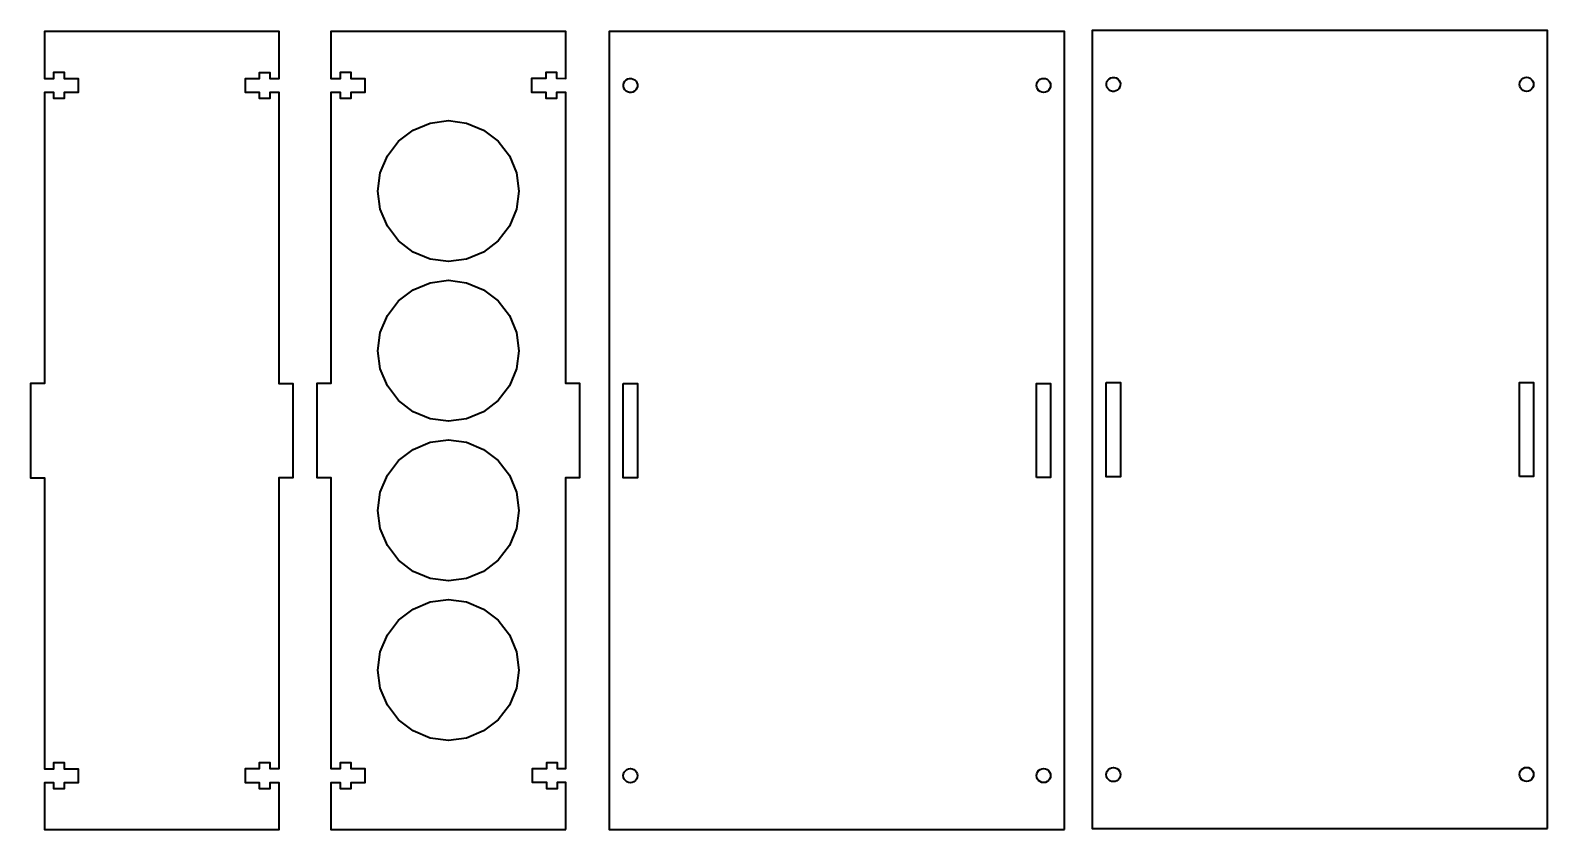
# Model space of a CAD drawing. Header units: inches. Extents: x 16 to 933, y -539 to -57.
import ezdxf

# ---------------------------------------------------------------- set-up
doc = ezdxf.new("R2010")
doc.units = ezdxf.units.IN
doc.header["$MEASUREMENT"] = 0
doc.layers.add('Layer 1', color=7, linetype='Continuous')

msp = doc.modelspace()

# ---------------------------------------------------------------- linework, layer by layer
at = {"layer": 'Layer 1', "color": 167, "lineweight": 35, "true_color": 0x2b4b9b}
for points in [[(166.73, -269.94), (166.73, -94.24), (161.06, -94.24), (161.06, -97.92), (154.82, -97.92), (154.82, -94.24), (146.32, -94.24), (146.32, -85.74), (154.82, -85.74), (154.82, -82.05), (161.06, -82.05), (161.06, -85.74), (166.73, -85.69), (166.73, -57.35), (25, -57.35), (25, -85.69), (30.67, -85.69), (30.67, -82.01), (36.91, -82.01), (36.91, -85.69), (45.41, -85.69), (45.41, -94.2), (36.91, -94.2), (36.91, -97.88), (30.67, -97.88), (30.67, -94.2), (25, -94.2), (25, -269.94), (16.5, -269.94), (16.5, -326.83), (25, -326.83), (25, -502.42), (30.67, -502.42), (30.67, -498.73), (36.91, -498.73), (36.91, -502.42), (45.41, -502.42), (45.41, -510.92), (36.91, -510.92), (36.91, -514.61), (30.67, -514.61), (30.67, -510.92), (25, -510.89), (25, -539.24), (166.73, -539.24), (166.73, -510.89), (161.08, -510.9), (161.08, -514.58), (154.84, -514.58), (154.84, -510.9), (146.34, -510.9), (146.34, -502.4), (154.84, -502.4), (154.84, -498.71), (161.08, -498.71), (161.08, -502.4), (166.75, -502.4), (166.73, -326.64), (175.24, -326.64), (175.24, -270.07), (166.73, -270.07), (166.73, -269.94)], [(339.73, -539.24), (339.73, -510.82), (334.49, -510.82), (334.49, -514.51), (328.25, -514.51), (328.25, -510.82), (319.75, -510.82), (319.75, -502.32), (328.25, -502.32), (328.25, -498.63), (334.49, -498.63), (334.49, -502.32), (339.73, -502.32), (339.73, -326.64), (348.24, -326.64), (348.24, -269.94), (339.73, -269.94), (339.75, -94.15), (334.08, -94.15), (334.08, -97.84), (327.85, -97.84), (327.85, -94.15), (319.34, -94.15), (319.34, -85.65), (327.85, -85.65), (327.85, -81.96), (334.08, -81.96), (334.08, -85.65), (339.73, -85.69), (339.73, -57.35), (198, -57.35), (198, -85.69), (203.67, -85.72), (203.67, -82.04), (209.91, -82.04), (209.91, -85.72), (218.41, -85.72), (218.41, -94.22), (209.91, -94.22), (209.91, -97.91), (203.67, -97.91), (203.67, -94.22), (198, -94.22), (198, -269.94), (189.5, -269.94), (189.5, -326.64), (198, -326.64), (198, -502.38), (203.67, -502.38), (203.67, -498.7), (209.91, -498.7), (209.91, -502.38), (218.41, -502.38), (218.41, -510.89), (209.91, -510.89), (209.91, -514.57), (203.67, -514.57), (203.67, -510.89), (198, -510.89), (198, -539.24), (339.73, -539.24)], [(640.96, -539.24), (640.96, -57.35), (366, -57.35), (366, -539.24), (640.96, -539.24)], [(932.56, -538.58), (932.56, -56.7), (657.6, -56.7), (657.6, -538.58), (932.56, -538.58)], [(378.76, -94.24), (378.16, -94.2), (377.09, -93.9), (376.13, -93.33), (375.36, -92.54), (374.81, -91.57), (374.53, -90.5), (374.55, -89.39), (374.84, -88.32), (375.41, -87.36), (376.2, -86.59), (377.17, -86.04), (378.25, -85.77), (379.35, -85.78), (380.42, -86.08), (381.38, -86.64), (382.16, -87.44), (382.7, -88.4), (382.98, -89.48), (382.97, -90.59), (382.67, -91.66), (382.1, -92.61), (381.31, -93.39), (380.34, -93.93), (379.27, -94.21), (378.76, -94.24)], [(628.2, -85.69), (629.31, -85.84), (630.33, -86.26), (631.21, -86.94), (631.89, -87.82), (632.31, -88.84), (632.46, -89.95), (632.31, -91.05), (631.89, -92.07), (631.21, -92.95), (630.33, -93.63), (629.31, -94.05), (628.2, -94.2), (627.1, -94.05), (626.08, -93.63), (625.2, -92.95), (624.52, -92.07), (624.1, -91.05), (623.95, -89.95), (624.1, -88.84), (624.52, -87.82), (625.2, -86.94), (626.08, -86.26), (627.1, -85.84), (628.2, -85.69)], [(670.36, -93.59), (669.76, -93.55), (668.69, -93.25), (667.74, -92.68), (666.96, -91.89), (666.42, -90.92), (666.14, -89.85), (666.15, -88.74), (666.45, -87.67), (667.01, -86.71), (667.81, -85.94), (668.77, -85.39), (669.85, -85.12), (670.96, -85.13), (672.03, -85.43), (672.98, -85.99), (673.76, -86.78), (674.3, -87.75), (674.58, -88.83), (674.57, -89.94), (674.27, -91), (673.71, -91.96), (672.91, -92.74), (671.95, -93.28), (670.87, -93.56), (670.36, -93.59)], [(919.81, -85.04), (920.91, -85.19), (921.94, -85.61), (922.81, -86.29), (923.49, -87.17), (923.92, -88.19), (924.06, -89.29), (923.92, -90.39), (923.49, -91.42), (922.81, -92.3), (921.94, -92.98), (920.91, -93.4), (919.81, -93.55), (918.71, -93.4), (917.68, -92.98), (916.8, -92.3), (916.13, -91.42), (915.7, -90.39), (915.56, -89.29), (915.7, -88.19), (916.13, -87.17), (916.8, -86.29), (917.68, -85.61), (918.71, -85.19), (919.81, -85.04)], [(279.87, -194.8), (268.87, -196.24), (257.86, -194.8), (247.61, -190.55), (238.8, -183.79), (232.04, -174.98), (227.79, -164.73), (226.35, -153.72), (227.79, -142.72), (232.04, -132.46), (238.8, -123.66), (247.61, -116.9), (257.86, -112.65), (268.87, -111.2), (279.87, -112.65), (290.13, -116.9), (298.93, -123.66), (305.69, -132.46), (309.94, -142.72), (311.39, -153.72), (309.94, -164.73), (305.69, -174.98), (298.93, -183.79), (290.13, -190.55), (279.87, -194.8)], [(279.87, -291.17), (268.87, -292.62), (257.86, -291.17), (247.61, -286.93), (238.8, -280.17), (232.04, -271.36), (227.79, -261.11), (226.35, -250.1), (227.79, -239.1), (232.04, -228.84), (238.8, -220.04), (247.61, -213.28), (257.86, -209.03), (268.87, -207.58), (279.87, -209.03), (290.13, -213.28), (298.93, -220.04), (305.69, -228.84), (309.94, -239.1), (311.39, -250.1), (309.94, -261.11), (305.69, -271.36), (298.93, -280.17), (290.13, -286.93), (279.87, -291.17)], [(374.5, -269.95), (383.01, -269.95), (383.01, -326.83), (374.5, -326.83), (374.5, -269.95)], [(623.95, -326.64), (623.95, -269.95), (632.46, -269.95), (632.46, -326.64), (623.95, -326.64)], [(666.11, -269.29), (674.61, -269.29), (674.61, -326.18), (666.11, -326.18), (666.11, -269.29)], [(915.56, -325.99), (915.56, -269.29), (924.06, -269.29), (924.06, -325.99), (915.56, -325.99)], [(279.87, -387.55), (268.87, -389), (257.86, -387.55), (247.61, -383.3), (238.8, -376.54), (232.04, -367.74), (227.79, -357.48), (226.35, -346.48), (227.79, -335.47), (232.04, -325.22), (238.8, -316.41), (247.61, -309.66), (257.86, -305.41), (268.87, -303.96), (279.87, -305.41), (290.13, -309.66), (298.93, -316.41), (305.69, -325.22), (309.94, -335.47), (311.39, -346.48), (309.94, -357.48), (305.69, -367.74), (298.93, -376.54), (290.13, -383.3), (279.87, -387.55)], [(279.87, -483.93), (268.87, -485.38), (257.86, -483.93), (247.61, -479.68), (238.8, -472.92), (232.04, -464.12), (227.79, -453.86), (226.35, -442.86), (227.79, -431.85), (232.04, -421.6), (238.8, -412.79), (247.61, -406.04), (257.86, -401.79), (268.87, -400.34), (279.87, -401.79), (290.13, -406.04), (298.93, -412.79), (305.69, -421.6), (309.94, -431.85), (311.39, -442.86), (309.94, -453.86), (305.69, -464.12), (298.93, -472.92), (290.13, -479.68), (279.87, -483.93)], [(378.76, -510.89), (377.66, -510.74), (376.63, -510.32), (375.75, -509.64), (375.07, -508.76), (374.65, -507.74), (374.5, -506.64), (374.65, -505.54), (375.07, -504.51), (375.75, -503.63), (376.63, -502.96), (377.66, -502.53), (378.76, -502.38), (379.86, -502.53), (380.88, -502.96), (381.76, -503.63), (382.44, -504.51), (382.86, -505.54), (383.01, -506.64), (382.86, -507.74), (382.44, -508.76), (381.76, -509.64), (380.88, -510.32), (379.86, -510.74), (378.76, -510.89)], [(628.2, -502.32), (629.31, -502.46), (630.33, -502.89), (631.21, -503.56), (631.89, -504.45), (632.31, -505.47), (632.46, -506.57), (632.31, -507.67), (631.89, -508.7), (631.21, -509.58), (630.33, -510.25), (629.31, -510.68), (628.2, -510.82), (627.1, -510.68), (626.08, -510.25), (625.2, -509.58), (624.52, -508.7), (624.1, -507.67), (623.95, -506.57), (624.1, -505.47), (624.52, -504.45), (625.2, -503.56), (626.08, -502.89), (627.1, -502.46), (628.2, -502.32)], [(670.36, -510.24), (669.26, -510.09), (668.23, -509.67), (667.35, -508.99), (666.68, -508.11), (666.25, -507.09), (666.11, -505.99), (666.25, -504.89), (666.68, -503.86), (667.35, -502.98), (668.23, -502.3), (669.26, -501.88), (670.36, -501.73), (671.46, -501.88), (672.49, -502.3), (673.37, -502.98), (674.04, -503.86), (674.47, -504.89), (674.61, -505.99), (674.47, -507.09), (674.04, -508.11), (673.37, -508.99), (672.49, -509.67), (671.46, -510.09), (670.36, -510.24)], [(919.81, -501.67), (920.91, -501.81), (921.94, -502.24), (922.81, -502.91), (923.49, -503.79), (923.92, -504.82), (924.06, -505.92), (923.92, -507.02), (923.49, -508.05), (922.81, -508.93), (921.94, -509.6), (920.91, -510.03), (919.81, -510.17), (918.71, -510.03), (917.68, -509.6), (916.8, -508.93), (916.13, -508.05), (915.7, -507.02), (915.56, -505.92), (915.7, -504.82), (916.13, -503.79), (916.8, -502.91), (917.68, -502.24), (918.71, -501.81), (919.81, -501.67)]]:
    msp.add_lwpolyline(points, dxfattribs=at)

doc.saveas('drawing.dxf')
